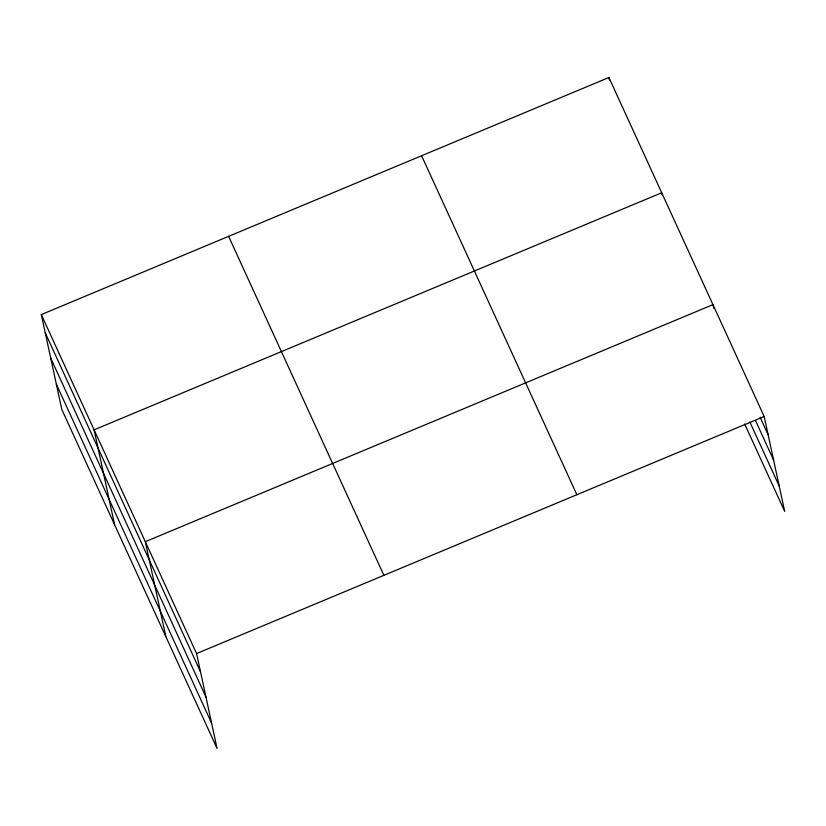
<?xml version="1.0" encoding="UTF-8"?>
<svg xmlns="http://www.w3.org/2000/svg" width="826" height="826" viewBox="0 0 826 826"><rect width="100%" height="100%" fill="white"/><g stroke="black" fill="none" stroke-linecap="round" stroke-linejoin="round"><path stroke-width="1.24" d="M41.3 314.582L196.567 653.562L217.083 748.49L61.826 409.51L41.3 314.582L608.917 77.51L764.174 416.49L784.7 511.418L744.67 424.027M196.567 653.562L764.174 416.49M760.116 417.244L768.118 434.724M755.449 420.413L773.59 460.03M749.874 422.024L779.228 486.111M421.601 155.742L576.868 494.722M228.616 236.35L383.873 575.33M45.244 332.816L200.511 671.796M50.716 358.123L205.984 697.103M56.354 384.204L211.621 723.184M713.726 308.274L712.941 304.629L145.324 541.701L165.85 636.619M662.225 195.194L661.698 192.768L94.092 429.84L114.618 524.758M608.917 77.51L609.433 79.946"/></g></svg>
